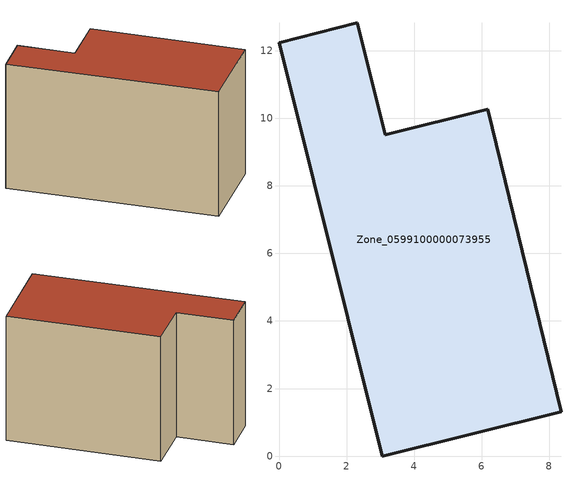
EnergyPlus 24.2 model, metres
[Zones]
Zone_0599100000073955
 floor ground (C_G): 3.05,0 0,12.25 2.32,12.83 3.14,9.52 6.19,10.28 8.35,1.32 z0
 wall outside (C_F): 3.14,9.52 2.32,12.83 0,12.25 3.05,0 8.35,1.32 6.19,10.28 3.14,9.52 z0:8
 roof outside (C_R): 8.35,1.32 6.19,10.28 3.14,9.52 2.32,12.83 0,12.25 3.05,0 z8
[BUILDING]
Pand.0599100000073955: North Axis=0; Terrain=City; Loads Convergence Tolerance Value=0.04; Temperature Convergence Tolerance Value=0.4; Solar Distribution=FullExterior; Maximum Number of Warmup Days=25; Minimum Number of Warmup Days=1
[Site:Location]
Rotterdam.The.Hague.AP_ZH_NLD Design_Conditions: Latitude=51.96; Longitude=4.45; Time Zone=1; Elevation=-4.5
[SITE:GROUNDTEMPERATURE:BUILDINGSURFACE]
18, 18, 18, 18, 18, 18, 18, 18, 18, 18, 18, 18
[MATERIAL] Thermal Absorptance=0.9; Solar Absorptance=0.7; Visible Absorptance=0.7
Name | Roughness | Thickness | Conductivity | Density | Specific Heat
G.TI.1975-1991 | MediumSmooth | 0.15 | 0.288461 | 540 | 1210
F.TI.1975-1991 | Rough | 0.3 | 0.230769 | 1920 | 840
R.TI.1975-1991 | MediumRough | 0.2 | 0.153846 | 1500 | 1000
[CONSTRUCTION]
C_G: G.TI.1975-1991
C_F: F.TI.1975-1991
C_R: R.TI.1975-1991
[ZONE]
Zone_0599100000073955: Type=1; Multiplier=1; Ceiling Height=Autocalculate; Volume=Autocalculate; Floor Area=autocalculate; Part of Total Floor Area=Yes
[ZONEINFILTRATION:DESIGNFLOWRATE]
Infil_Zone_0599100000073955: Zone or ZoneList or Space or SpaceList=Zone_0599100000073955; Schedule=AlwaysOn; Design Flow Rate Calculation Method=Flow/Area; Flow Rate per Floor Area=0.003; Constant Term Coefficient=1; Temperature Term Coefficient=0; Velocity Term Coefficient=0; Velocity Squared Term Coefficient=0
[HVACTEMPLATE:ZONE:IDEALLOADSAIRSYSTEM]
Zone_0599100000073955: Maximum Heating Supply Air Temperature=50; Minimum Cooling Supply Air Temperature=13; Maximum Heating Supply Air Humidity Ratio=0.0156; Minimum Cooling Supply Air Humidity Ratio=0.0077; Heating Limit=NoLimit; Cooling Limit=NoLimit; Dehumidification Control Type=ConstantSensibleHeatRatio; Cooling Sensible Heat Ratio=0.7; Dehumidification Setpoint=60; Humidification Control Type=None; Humidification Setpoint=30; Outdoor Air Method=None; Outdoor Air Flow Rate per Person=0.00944; Outdoor Air Flow Rate per Zone Floor Area=0; Outdoor Air Flow Rate per Zone=0; Demand Controlled Ventilation Type=None; Outdoor Air Economizer Type=NoEconomizer; Heat Recovery Type=None; Sensible Heat Recovery Effectiveness=0.7; Latent Heat Recovery Effectiveness=0.65
[ZONECONTROL:THERMOSTAT]
ThermostatControl_Zone_0599100000073955: Zone or ZoneList=Zone_0599100000073955; Control Type Schedule=DualSetpointControlType; Control 1=Thermostat_Zone_0599100000073955; Temperature Difference Between Cutout And Setpoint=0
[THERMOSTATSETPOINT:DUALSETPOINT]
Thermostat_Zone_0599100000073955: Heating Setpoint Temperature Schedule=HeatingSetpoint_Zone_0599100000073955; Cooling Setpoint Temperature Schedule=CoolingSetpoint_Zone_0599100000073955
[SCHEDULE:COMPACT]
HeatingSetpoint_Zone_0599100000073955: Through: 12/31, For: AllDays, Until: 24:00, 21
CoolingSetpoint_Zone_0599100000073955: Through: 12/31, For: AllDays, Until: 24:00, 24
DualSetpointControlType: Through: 12/31, For: AllDays, Until: 24:00, 4
AlwaysOn: Through: 12/31, For: AllDays, Until: 24:00, 1
